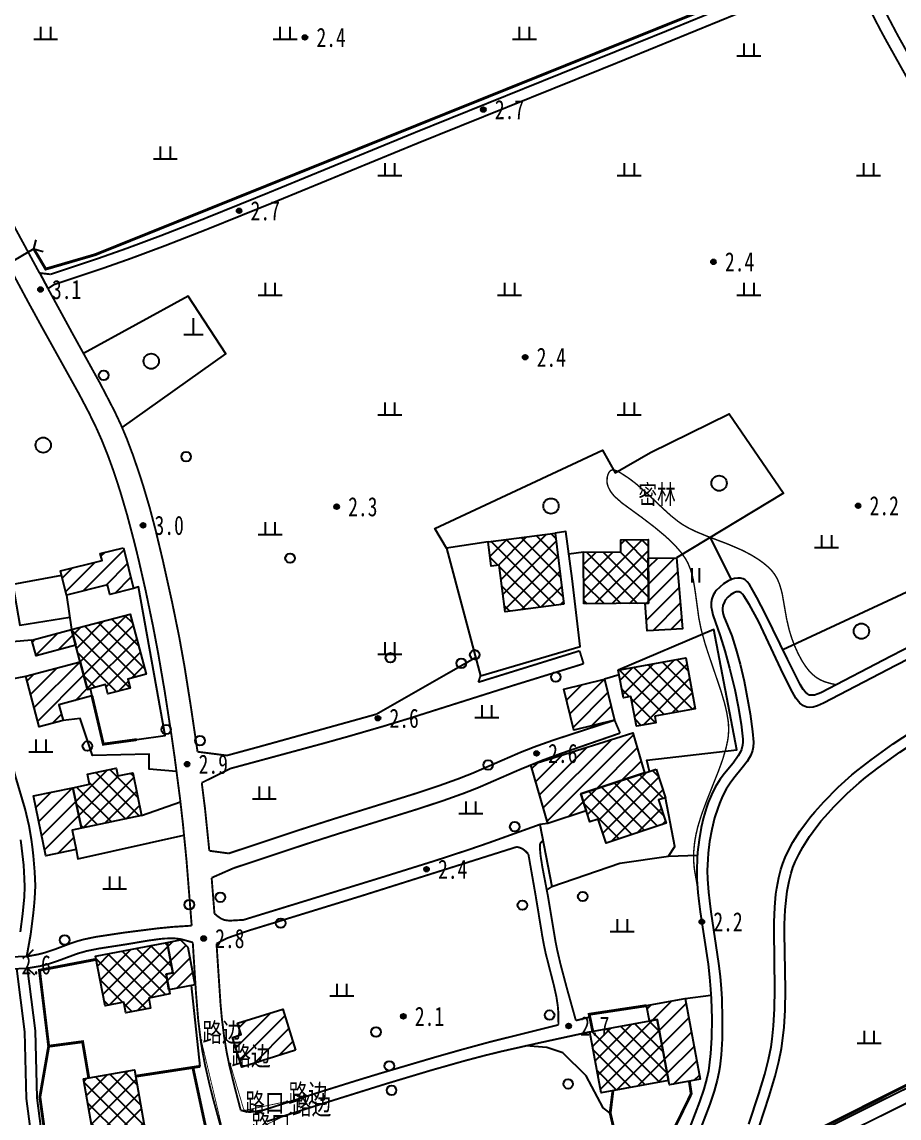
# Model space of a CAD drawing. Header units: metres. Extents: x 494039 to 619385, y 3351420 to 3402703.
# Drawn here: x 590545.1 to 590728.3, y 3392793.3 to 3393022.2 of the extents above; entities that cross this region are included whole.
import ezdxf
from ezdxf.enums import TextEntityAlignment as Align

# ---------------------------------------------------------------- set-up
doc = ezdxf.new("R2010")
doc.units = ezdxf.units.M
for name, pattern in [('2180', [0]), ('2430', [0]), ('2450', [0]), ('4410a', [0]), ('8521', [0]), ('9610', [0])]:
    doc.linetypes.add(name, pattern=pattern)
for name, color, linetype in [('210100', 130, 'Continuous'), ('220200', 130, 'Continuous'), ('220900', 130, '2180'), ('310300', 8, 'Continuous'), ('310500', 8, 'Continuous'), ('340703', 8, 'Continuous'), ('380201', 8, '2430'), ('380202', 8, '2450'), ('420500', 8, 'Continuous'), ('430300', 8, 'Continuous'), ('440100', 8, 'Continuous'), ('510301', 8, 'Continuous'), ('720100', 8, 'Continuous'), ('760201', 8, '8521'), ('810100', 8, '9610'), ('810302', 8, 'Continuous'), ('810501', 8, 'Continuous'), ('810600', 8, 'Continuous'), ('DLSS', 8, 'Continuous'), ('备注', 8, 'Continuous')]:
    doc.layers.add(name, color=color, linetype=linetype)
doc.layers.add('710101', color=8, linetype='Continuous', lineweight=0)
doc.styles.add('HZ', font='simsun.ttc', dxfattribs={"width": 0.8})
pattern_1 = [(45, (0, 0), (-1.767766953, 1.767766953), []), (135, (0, 0), (-1.767766953, -1.767766953), [])]
pattern_2 = [(45, (0, 0), (-1.767766953, 1.767766953), [])]

# ---------------------------------------------------------------- blocks, each defined once
blk = doc.blocks.new('0612-线路地形')
at = {"layer": 'DLSS', "color": 8, "linetype": 'Continuous', "const_width": 0.175, "flags": 128}
for points, elevation in [([(590582.51, 3392809.55), (590587.32, 3392789.37), (590592.06, 3392770.26), (590593.85, 3392749.78), (590597.07, 3392737.02), (590599.16, 3392716.13), (590597.84, 3392695.85)], 2.83), ([(590600.48, 3392796.75), (590591.46, 3392794.84), (590588.57, 3392804.58)], 2.65), ([(590603.83, 3392748.32), (590599.02, 3392750.87), (590596.37, 3392774.27), (590592.74, 3392790.26), (590601.24, 3392794.37)], 2.94)]:
    blk.add_lwpolyline(points, dxfattribs=dict(at, elevation=elevation))
at = {"layer": '备注', "color": 8, "linetype": 'Continuous'}
for p in [(590582.51, 3392809.55, 2.83), (590588.57, 3392804.58, 2.9), (590600.48, 3392796.75, 2.65), (590591.46, 3392794.84, 2.87), (590601.24, 3392794.37, 2.65)]:
    blk.add_point(p, dxfattribs=at)
at = {"layer": '备注', "color": 8, "linetype": 'Continuous', "style": 'HZ', "width": 0.75}
for s, p in [('路边', (590582.76, 3392809.17, 2.83)), ('路边', (590588.82, 3392804.21, 2.9)), ('路边', (590600.73, 3392796.37, 2.65)), ('路口', (590591.71, 3392794.47, 2.87)), ('路边', (590601.49, 3392793.99, 2.65)), ('路口', (590592.99, 3392789.89, 2.86))]:
    blk.add_text(s, height=4, dxfattribs=at).set_placement(p)
blk = doc.blocks.new('of')
at = {"color": 0, "linetype": 'Continuous'}
for p, q in [((0, 0), (0, 1.7)), ((-1, 0), (1, 0))]:
    blk.add_line(p, q, dxfattribs=at)
blk = doc.blocks.new('gc170')
at = {"linetype": 'Continuous'}
blk.add_circle((0, 0), 0.5, dxfattribs=at)
blk = doc.blocks.new('p_point')
for radius in [0.25, 0.2, 0.15, 0.1, 0.05]:
    blk.add_circle((0, 0), radius)
blk.add_point((0, 0))
blk = doc.blocks.new('vm')
at = {"linetype": 'Continuous'}
for p, q in [((-0.5, 0), (-0.5, 1.3)), ((0.5, 1.3), (0.5, 0)), ((1.25, 0), (-1.25, 0))]:
    blk.add_line(p, q, dxfattribs=at)
blk = doc.blocks.new('v1')
blk.add_circle((0, 0), 0.8)
blk = doc.blocks.new('ve')
at = {"color": 0, "linetype": 'Continuous'}
for p, q in [((-0.4, 1.5), (-0.4, 0)), ((0.4, 0), (0.4, 1.5))]:
    blk.add_line(p, q, dxfattribs=at)
blk = doc.blocks.new('1-3&1-4')
at = {"layer": '310300', "linetype": 'Continuous'}
h = blk.add_hatch(dxfattribs=at)
h.set_pattern_fill('ANSI31', color=8, scale=20, style=0)
h.set_pattern_definition(pattern_2)
h.paths.add_polyline_path([(590566.3045, 3392912.4016), (590568.4016, 3392903.8838), (590563.4065, 3392902.654), (590562.9231, 3392904.6176), (590554.3584, 3392902.5089), (590553.1169, 3392907.5514), (590561.7957, 3392909.6882), (590561.4235, 3392911.1999)])
h = blk.add_hatch(dxfattribs=at)
h.set_pattern_fill('ANSI31', color=8, scale=20, style=0)
h.set_pattern_definition(pattern_2)
h.paths.add_polyline_path([(590675.8648, 3392910.2059), (590681.8122, 3392910.2485), (590683.0268, 3392895.4291), (590675.6747, 3392895.0517), (590675.2253, 3392900.781), (590675.9323, 3392900.786)])
h = blk.add_hatch(dxfattribs=at)
h.set_pattern_fill('ANSI31', color=8, scale=20, style=0)
h.set_pattern_definition(pattern_2)
h.paths.add_polyline_path([(590556.2968, 3392892.006), (590548.032, 3392889.8206), (590547.1617, 3392893.1118), (590555.4265, 3392895.2972)])
h = blk.add_hatch(dxfattribs=at)
h.set_pattern_fill('ANSI31', color=8, scale=20, style=0)
h.set_pattern_definition(pattern_2)
h.paths.add_polyline_path([(590559.2916, 3392882.9569), (590559.6968, 3392881.4244), (590552.802, 3392879.6013), (590553.6737, 3392876.3046), (590548.6955, 3392874.9882), (590545.9057, 3392885.5389), (590557.216, 3392888.5296), (590558.7289, 3392882.8081)])
h = blk.add_hatch(dxfattribs=at)
h.set_pattern_fill('ANSI31', color=8, scale=20, style=0)
h.set_pattern_definition(pattern_2)
h.paths.add_polyline_path([(590666.7674, 3392884.9612), (590668.8611, 3392876.3697), (590660.3205, 3392874.2884), (590658.2268, 3392882.8798)])
h = blk.add_hatch(dxfattribs=at)
h.set_pattern_fill('ANSI31', color=8, scale=20, style=0)
h.set_pattern_definition(pattern_2)
h.paths.add_polyline_path([(590662.9555, 3392857.4143), (590654.9157, 3392854.7788), (590651.375, 3392867.0361), (590672.6477, 3392873.7376), (590675.1048, 3392865.3425), (590661.7876, 3392860.9771)])
h = blk.add_hatch(dxfattribs=at)
h.set_pattern_fill('ANSI31', color=8, scale=20, style=0)
h.set_pattern_definition(pattern_2)
h.paths.add_polyline_path([(590555.7216, 3392862.2582), (590557.4732, 3392853.8295), (590555.5609, 3392853.4321), (590556.4017, 3392849.3859), (590550.057, 3392848.0674), (590547.4646, 3392860.5423)])
h = blk.add_hatch(dxfattribs=at)
h.set_pattern_fill('ANSI31', color=8, scale=20, style=0)
h.set_pattern_definition(pattern_2)
h.paths.add_polyline_path([(590575.3756, 3392829.952), (590578.1868, 3392830.4907), (590579.6978, 3392828.9277), (590581.1966, 3392821.1061), (590575.7824, 3392820.0686), (590575.1642, 3392823.2947), (590576.5986, 3392823.5696)])
h = blk.add_hatch(dxfattribs=at)
h.set_pattern_fill('ANSI31', color=8, scale=20, style=0)
h.set_pattern_definition(pattern_2)
h.paths.add_polyline_path([(590676.1313, 3392813.5741), (590675.5435, 3392816.749), (590683.6132, 3392818.243), (590686.734, 3392801.3863), (590680.304, 3392800.1959), (590680.1306, 3392801.1329), (590677.7711, 3392813.8776)])
h = blk.add_hatch(dxfattribs=at)
h.set_pattern_fill('ANSI31', color=8, scale=20, style=0)
h.set_pattern_definition(pattern_2)
h.paths.add_polyline_path([(590602.2328, 3392807.4769), (590590.9911, 3392803.9268), (590589.0329, 3392810.1276), (590590.8319, 3392810.6958), (590590.0848, 3392813.0617), (590599.5275, 3392816.0436)])
at = {"layer": '310500', "linetype": 'Continuous'}
h = blk.add_hatch(dxfattribs=at)
h.set_pattern_fill('ANSI37', color=8, scale=20, style=0)
h.set_pattern_definition(pattern_1)
h.paths.add_polyline_path([(590658.2771, 3392900.569), (590645.9783, 3392899.0262), (590644.7548, 3392908.7794), (590643.0767, 3392908.5689), (590642.4388, 3392913.6539), (590656.4157, 3392915.4072)])
h = blk.add_hatch(dxfattribs=at)
h.set_pattern_fill('ANSI37', color=8, scale=20, style=0)
h.set_pattern_definition(pattern_1)
h.paths.add_polyline_path([(590662.4538, 3392900.6895), (590662.3767, 3392911.4579), (590670.1599, 3392911.5136), (590670.1416, 3392914.07), (590675.8369, 3392914.1108), (590675.9323, 3392900.786)])
h = blk.add_hatch(dxfattribs=at)
h.set_pattern_fill('ANSI37', color=8, scale=20, style=0)
h.set_pattern_definition(pattern_1)
h.paths.add_polyline_path([(590555.4265, 3392895.2972), (590567.6702, 3392898.5347), (590570.9954, 3392885.9596), (590567.1534, 3392884.9437), (590567.6501, 3392883.0654), (590563.0275, 3392881.8431), (590562.5081, 3392883.8074), (590558.7289, 3392882.8081)])
h = blk.add_hatch(dxfattribs=at)
h.set_pattern_fill('ANSI37', color=8, scale=20, style=0)
h.set_pattern_definition(pattern_1)
h.paths.add_polyline_path([(590677.2416, 3392877.2192), (590677.4935, 3392875.848), (590673.4018, 3392875.0962), (590672.263, 3392881.2941), (590670.7027, 3392881.0074), (590669.6391, 3392886.7961), (590683.7444, 3392889.3877), (590685.6948, 3392878.7724)])
h = blk.add_hatch(dxfattribs=at)
h.set_pattern_fill('ANSI37', color=8, scale=20, style=0)
h.set_pattern_definition(pattern_1)
h.paths.add_polyline_path([(590557.4732, 3392853.8295), (590555.7216, 3392862.2582), (590559.2046, 3392862.982), (590558.7679, 3392865.0836), (590564.7479, 3392866.3264), (590565.083, 3392864.7137), (590568.2206, 3392865.3657), (590570.0738, 3392856.448)])
h = blk.add_hatch(dxfattribs=at)
h.set_pattern_fill('ANSI37', color=8, scale=20, style=0)
h.set_pattern_definition(pattern_1)
h.paths.add_polyline_path([(590677.5488, 3392866.1436), (590679.5019, 3392860.1855), (590678.058, 3392859.7122), (590679.6584, 3392854.8298), (590667.07, 3392850.7033), (590665.4345, 3392855.6928), (590663.7056, 3392855.1261), (590661.7876, 3392860.9771)])
h = blk.add_hatch(dxfattribs=at)
h.set_pattern_fill('ANSI37', color=8, scale=20, style=0)
h.set_pattern_definition(pattern_1)
h.paths.add_polyline_path([(590575.3756, 3392829.952), (590576.5986, 3392823.5696), (590575.1642, 3392823.2947), (590575.951, 3392819.1884), (590571.5393, 3392818.343), (590571.9419, 3392816.2415), (590566.7711, 3392815.2507), (590566.3495, 3392817.4507), (590562.4416, 3392816.7019), (590560.4507, 3392827.0921)])
h = blk.add_hatch(dxfattribs=at)
h.set_pattern_fill('ANSI37', color=8, scale=20, style=0)
h.set_pattern_definition(pattern_1)
h.paths.add_polyline_path([(590677.7711, 3392813.8776), (590680.1306, 3392801.1329), (590666.0527, 3392798.5266), (590663.6932, 3392811.2713)])
h = blk.add_hatch(dxfattribs=at)
h.set_pattern_fill('ANSI37', color=8, scale=20, style=0)
h.set_pattern_definition(pattern_1)
h.paths.add_polyline_path([(590557.9493, 3392801.4918), (590568.5994, 3392803.3589), (590570.8331, 3392790.6178), (590560.183, 3392788.7507)])
at = {"layer": '210100', "color": 141, "linetype": 'Continuous', "flags": 128}
for points in [[(590696.9041, 3392791.9632), (590698.9779, 3392798.3327), (590700.2223, 3392802.4656), (590700.9957, 3392805.4902), (590701.5327, 3392808.1572), (590701.7702, 3392809.7202), (590702.0719, 3392812.5536), (590702.2686, 3392816.0478), (590702.3307, 3392820.2171), (590702.1619, 3392832.3414), (590702.1826, 3392834.1643), (590702.3125, 3392837.3278), (590702.5545, 3392839.9993), (590702.7337, 3392841.3165), (590703.1383, 3392843.4773), (590703.5742, 3392845.1689), (590703.9779, 3392846.412), (590704.4663, 3392847.6607), (590705.2257, 3392849.2879), (590706.0937, 3392850.8756), (590707.5683, 3392853.1889), (590708.9294, 3392855.0583), (590709.7949, 3392856.1554), (590710.6924, 3392857.2344), (590712.5713, 3392859.3373), (590715.5598, 3392862.3463), (590718.4291, 3392864.9241), (590719.7478, 3392866.0195), (590722.4344, 3392868.1168), (590727.0233, 3392871.4023), (590733.1263, 3392875.4205)], [(590544.7627, 3392832.1962), (590545.2482, 3392835.9306), (590545.5668, 3392839.4422), (590545.6522, 3392841.5519), (590545.629, 3392843.3079), (590545.4527, 3392846.0972), (590545.0701, 3392849.6405), (590544.8225, 3392851.4053)], [(590742.1572, 3392895.2611), (590727.6049, 3392887.7826), (590712.5118, 3392879.9266), (590711.2245, 3392879.3632), (590710.357, 3392879.102), (590709.6203, 3392879.0051), (590709.0136, 3392879.0552), (590708.2904, 3392879.3456), (590707.5683, 3392879.9355), (590706.7364, 3392880.9995), (590705.9949, 3392882.254), (590704.5553, 3392885.0628), (590703.576, 3392887.0907), (590700.5307, 3392893.6605), (590698.8866, 3392897.0517), (590697.0424, 3392900.4433), (590695.857, 3392902.3433), (590695.6095, 3392902.6959), (590695.3204, 3392902.995), (590694.9132, 3392903.183), (590694.6941, 3392903.2097), (590694.226, 3392903.1531), (590693.7359, 3392902.9695), (590693.4074, 3392902.7878), (590693.0849, 3392902.5665), (590692.4833, 3392902.0309), (590691.982, 3392901.4139), (590691.7853, 3392901.0907), (590691.497, 3392900.3376), (590691.416, 3392899.6664), (590691.4313, 3392899.2832), (590691.5688, 3392898.518), (590691.7113, 3392898.0406), (590693.3286, 3392893.9567), (590694.2076, 3392891.2461), (590695.0639, 3392888.0996), (590695.8966, 3392884.5074), (590696.7851, 3392879.9923), (590697.1723, 3392877.7098), (590697.6971, 3392873.9927), (590697.8853, 3392871.8044), (590697.8247, 3392870.7528), (590697.6686, 3392870.0344), (590697.3052, 3392869.0809), (590696.5173, 3392867.7231), (590695.5398, 3392866.4187), (590693.7715, 3392864.268), (590692.9955, 3392863.2368), (590692.1971, 3392861.9833), (590691.4181, 3392860.4964), (590690.7551, 3392858.9638), (590690.3906, 3392857.9874), (590689.7602, 3392856.0007), (590689.1578, 3392853.5712), (590688.6942, 3392851.0026), (590688.4005, 3392848.5858), (590688.3042, 3392847.3742), (590688.2238, 3392844.9513), (590688.2707, 3392843.1378), (590688.4759, 3392840.4244), (590688.6757, 3392838.6185), (590688.9724, 3392836.3631), (590690.5842, 3392825.5262), (590690.9054, 3392822.8002), (590691.1187, 3392820.2592), (590691.2361, 3392818.1676), (590691.3463, 3392813.9771), (590691.2953, 3392809.7944), (590691.1052, 3392806.47), (590690.8355, 3392804.0009), (590690.6446, 3392802.7778), (590690.3183, 3392801.1758), (590689.6851, 3392798.8654), (590688.7843, 3392796.2041), (590686.0068, 3392789.0465)], [(590611.5164, 3392571.3731), (590593.4762, 3392567.5721), (590584.9824, 3392566.0575), (590580.6151, 3392566.4554), (590577.4956, 3392567.618), (590575.3378, 3392570.2442), (590570.441, 3392579.8932), (590563.5308, 3392598.9825), (590559.059, 3392619.4141), (590558.1354, 3392633.6815), (590554.7846, 3392662.2544), (590555.0425, 3392696.1428), (590553.9918, 3392708.1344), (590551.2779, 3392733.3212), (590549.7748, 3392768.6736), (590546.0305, 3392797.3435), (590545.6998, 3392811.2958), (590543.9897, 3392824.4726)]]:
    blk.add_lwpolyline(points, dxfattribs=at)
at = {"layer": '220200', "color": 141, "linetype": 'Continuous', "const_width": 0.6, "flags": 128}
for points in [[(590547.56, 3392974.7869), (590550.0299, 3392970.5884), (590560.3755, 3392973.5989), (590722.1116, 3393038.6496)], [(590903.4654, 3392886.8967), (590816.9743, 3392843.3936), (590751.7405, 3392811.1393), (590702.8762, 3392786.5988), (590701.7737, 3392784.8785), (590699.2169, 3392773.7117), (590696.9532, 3392757.9326), (590694.3396, 3392743.2619), (590694.2947, 3392730.1705), (590692.4752, 3392712.2012), (590695.6631, 3392682.4516), (590699.0636, 3392663.5996), (590702.1283, 3392650.6841), (590703.5618, 3392650.0234), (590716.6683, 3392654.3424), (590727.5575, 3392656.5945)]]:
    blk.add_lwpolyline(points, dxfattribs=at)
at = {"layer": '220900', "color": 141, "linetype": 'Continuous'}
for q in [(590548.0608, 3392976.7232), (590549.4963, 3392974.2861)]:
    blk.add_line((590547.56, 3392974.7869), q, dxfattribs=at)
at = {"layer": '220900', "color": 141, "linetype": '2180', "elevation": 2.9197, "flags": 128}
blk.add_lwpolyline([(590547.56, 3392974.7869), (590540.6158, 3392970.6965)], dxfattribs=at)
at = {"layer": '310300', "color": 8, "linetype": 'Continuous', "flags": 128}
for points in [[(590566.3045, 3392912.4016), (590568.4016, 3392903.8838), (590563.4065, 3392902.654), (590562.9231, 3392904.6176), (590554.3584, 3392902.5089), (590553.1169, 3392907.5514), (590561.7957, 3392909.6882), (590561.4235, 3392911.1999)], [(590675.8648, 3392910.2059), (590681.8122, 3392910.2485), (590683.0268, 3392895.4291), (590675.6747, 3392895.0517), (590675.2253, 3392900.781), (590675.9323, 3392900.786)], [(590556.2968, 3392892.006), (590548.032, 3392889.8206), (590547.1617, 3392893.1118), (590555.4265, 3392895.2972)], [(590559.2916, 3392882.9569), (590559.6968, 3392881.4244), (590552.802, 3392879.6013), (590553.6737, 3392876.3046), (590548.6955, 3392874.9882), (590545.9057, 3392885.5389), (590557.216, 3392888.5296), (590558.7289, 3392882.8081)], [(590666.7674, 3392884.9612), (590668.8611, 3392876.3697), (590660.3205, 3392874.2884), (590658.2268, 3392882.8798)], [(590662.9555, 3392857.4143), (590654.9157, 3392854.7788), (590651.375, 3392867.0361), (590672.6477, 3392873.7376), (590675.1048, 3392865.3425), (590661.7876, 3392860.9771)], [(590555.7216, 3392862.2582), (590557.4732, 3392853.8295), (590555.5609, 3392853.4321), (590556.4017, 3392849.3859), (590550.057, 3392848.0674), (590547.4646, 3392860.5423)], [(590575.3756, 3392829.952), (590578.1868, 3392830.4907), (590579.6978, 3392828.9277), (590581.1966, 3392821.1061), (590575.7824, 3392820.0686), (590575.1642, 3392823.2947), (590576.5986, 3392823.5696)], [(590676.1313, 3392813.5741), (590675.5435, 3392816.749), (590683.6132, 3392818.243), (590686.734, 3392801.3863), (590680.304, 3392800.1959), (590680.1306, 3392801.1329), (590677.7711, 3392813.8776)], [(590602.2328, 3392807.4769), (590590.9911, 3392803.9268), (590589.0329, 3392810.1276), (590590.8319, 3392810.6958), (590590.0848, 3392813.0617), (590599.5275, 3392816.0436)]]:
    blk.add_lwpolyline(points, close=True, dxfattribs=at)
at = {"layer": '310500', "color": 8, "linetype": 'Continuous', "flags": 128}
for points in [[(590658.2771, 3392900.569), (590645.9783, 3392899.0262), (590644.7548, 3392908.7794), (590643.0767, 3392908.5689), (590642.4388, 3392913.6539), (590656.4157, 3392915.4072)], [(590662.4538, 3392900.6895), (590662.3767, 3392911.4579), (590670.1599, 3392911.5136), (590670.1416, 3392914.07), (590675.8369, 3392914.1108), (590675.9323, 3392900.786)], [(590555.4265, 3392895.2972), (590567.6702, 3392898.5347), (590570.9954, 3392885.9596), (590567.1534, 3392884.9437), (590567.6501, 3392883.0654), (590563.0275, 3392881.8431), (590562.5081, 3392883.8074), (590558.7289, 3392882.8081)], [(590677.5488, 3392866.1436), (590679.5019, 3392860.1855), (590678.058, 3392859.7122), (590679.6584, 3392854.8298), (590667.07, 3392850.7033), (590665.4345, 3392855.6928), (590663.7056, 3392855.1261), (590661.7876, 3392860.9771)], [(590575.3756, 3392829.952), (590576.5986, 3392823.5696), (590575.1642, 3392823.2947), (590575.951, 3392819.1884), (590571.5393, 3392818.343), (590571.9419, 3392816.2415), (590566.7711, 3392815.2507), (590566.3495, 3392817.4507), (590562.4416, 3392816.7019), (590560.4507, 3392827.0921)]]:
    blk.add_lwpolyline(points, close=True, dxfattribs=at)
for points, elevation in [([(590677.2416, 3392877.2192), (590677.4935, 3392875.848), (590673.4018, 3392875.0962), (590672.263, 3392881.2941), (590670.7027, 3392881.0074), (590669.6391, 3392886.7961), (590683.7444, 3392889.3877), (590685.6948, 3392878.7724)], 14.0539), ([(590557.4732, 3392853.8295), (590555.7216, 3392862.2582), (590559.2046, 3392862.982), (590558.7679, 3392865.0836), (590564.7479, 3392866.3264), (590565.083, 3392864.7137), (590568.2206, 3392865.3657), (590570.0738, 3392856.448)], 11.6871), ([(590677.7711, 3392813.8776), (590680.1306, 3392801.1329), (590666.0527, 3392798.5266), (590663.6932, 3392811.2713)], 14.1949), ([(590557.9493, 3392801.4918), (590568.5994, 3392803.3589), (590570.8331, 3392790.6178), (590560.183, 3392788.7507)], 14.3144)]:
    blk.add_lwpolyline(points, close=True, dxfattribs=dict(at, elevation=elevation))
at = {"layer": '380201', "color": 8, "linetype": '2430', "const_width": 0.6, "flags": 128}
for points in [[(590559.6968, 3392881.4244), (590562.0664, 3392871.357), (590569.0435, 3392872.3116)], [(590675.5435, 3392816.749), (590663.5584, 3392814.9432), (590664.2955, 3392811.3828)], [(590550.6536, 3392808.2683), (590548.8127, 3392797.6615), (590552.6436, 3392769.551)], [(590583.7186, 3392790.05), (590580.7679, 3392803.8384)], [(590680.3532, 3392789.103), (590684.8666, 3392798.3381), (590684.4749, 3392800.968)]]:
    blk.add_lwpolyline(points, dxfattribs=at)
for points, elevation in [([(590560.5807, 3392826.4134), (590548.7245, 3392824.1415), (590550.6536, 3392808.2683), (590557.7407, 3392809.2103), (590559.0156, 3392801.6787)], 5.6612), ([(590568.8361, 3392802.009), (590582.275, 3392804.0695)], 5.6612), ([(590668.5092, 3392798.9814), (590667.9344, 3392794.3198), (590669.2433, 3392788.7316)], 6.1153)]:
    blk.add_lwpolyline(points, dxfattribs=dict(at, elevation=elevation))
at = {"layer": '380202', "color": 8, "linetype": '2450', "flags": 128}
for points, elevation in [([(590642.4388, 3392913.6539), (590633.7648, 3392912.2684), (590640.8358, 3392885.6298), (590661.6634, 3392891.7379), (590660.0122, 3392905.9306), (590658.6493, 3392915.7732), (590656.4157, 3392915.4072)], 4.7306), ([(590554.3584, 3392902.5089), (590555.4265, 3392895.2972)], 5.6538), ([(590669.8128, 3392885.8507), (590666.7674, 3392884.9612)], 5.534), ([(590680.0987, 3392847.9795), (590681.4464, 3392849.9762), (590679.5019, 3392860.1855)], 3.949), ([(590582.275, 3392804.0695), (590580.455, 3392820.964)], 5.6612)]:
    blk.add_lwpolyline(points, dxfattribs=dict(at, elevation=elevation))
for points in [[(590553.3592, 3392906.5674), (590543.1776, 3392904.6778), (590544.5923, 3392896.2224), (590555.0437, 3392897.8816)], [(590569.0435, 3392872.3116), (590574.9921, 3392873.142), (590569.413, 3392904.2007), (590568.4016, 3392903.8838)], [(590676.1184, 3392865.6747), (590675.5698, 3392868.0514), (590694.404, 3392870.1689), (590689.6191, 3392895.2929), (590669.6391, 3392886.7961)], [(590547.1617, 3392893.1118), (590542.9983, 3392892.7542), (590541.9269, 3392884.8104), (590545.9057, 3392885.5389)], [(590654.9157, 3392854.7788), (590653.2402, 3392854.5896), (590655.7452, 3392841.6291), (590669.9806, 3392846.4813), (590680.0987, 3392847.9795)]]:
    blk.add_lwpolyline(points, dxfattribs=at)
at = {"layer": '420500', "color": 8, "linetype": 'Continuous', "const_width": 0.4, "flags": 128}
for points in [[(590725.0334, 3393025.0502), (590727.9577, 3393019.4888), (590736.8454, 3393003.5871), (590748.5617, 3392982.0375), (590755.9392, 3392968.9196), (590758.4398, 3392964.3732), (590759.0808, 3392963.1557), (590759.818, 3392961.5992), (590760.2454, 3392960.5026), (590760.5528, 3392959.4398), (590760.634, 3392958.9976), (590760.684, 3392958.1565), (590760.5596, 3392957.2743), (590760.3102, 3392956.5105), (590760.0636, 3392955.9879), (590759.7932, 3392955.5326), (590759.2392, 3392954.7975), (590758.5067, 3392954.0335), (590758.0087, 3392953.5871), (590754.3154, 3392950.7241), (590750.3965, 3392947.3723)], [(590548.7297, 3392969.7729), (590542.5881, 3392981.0926), (590527.778, 3393008.7512), (590502.963, 3393054.2393)], [(590580.5242, 3392833.4521), (590579.434, 3392847.1613), (590578.6782, 3392854.8419), (590578.0939, 3392859.9563), (590576.9738, 3392868.5438), (590576.3135, 3392873.1604), (590574.8868, 3392882.3776), (590573.5365, 3392890.2559), (590572.4458, 3392896.0159), (590570.8711, 3392903.5825), (590569.3979, 3392910.0426), (590568.6121, 3392913.2621), (590567.0636, 3392919.1409), (590565.5979, 3392924.1342), (590564.3094, 3392928.091), (590563.0164, 3392931.6746), (590561.7262, 3392934.8837), (590560.6255, 3392937.3554), (590559.0389, 3392940.6174), (590556.9757, 3392944.5483), (590549.1828, 3392958.5602), (590546.3406, 3392963.7567), (590523.436, 3393006.3947), (590498.6267, 3393051.8743)], [(590722.5879, 3393024.0101), (590724.2817, 3393020.7228), (590725.538, 3393018.4047), (590734.5355, 3393002.3291), (590746.5064, 3392980.3196), (590755.1303, 3392964.958), (590756.7005, 3392962.0189), (590757.4193, 3392960.4726), (590757.7148, 3392959.709), (590757.9511, 3392958.8744), (590757.9845, 3392958.2728), (590757.9313, 3392957.9549), (590757.7399, 3392957.4143), (590757.5255, 3392956.9995), (590756.8346, 3392956.0746), (590755.7051, 3392955.0414), (590752.6819, 3392952.7972), (590748.8135, 3392949.478)], [(590581.7459, 3392869.7733), (590580.358, 3392879.148), (590579.0564, 3392887.3847), (590577.9267, 3392893.6907), (590576.4679, 3392900.8361), (590574.5266, 3392909.6006), (590572.9624, 3392916.1493), (590571.7253, 3392920.8382), (590570.3952, 3392925.3206), (590569.6284, 3392927.7193), (590568.2307, 3392931.8012), (590566.9651, 3392935.1617), (590565.8364, 3392937.8569), (590564.4411, 3392940.8359), (590561.4072, 3392946.6846), (590555.7308, 3392956.9314), (590550.5082, 3392966.5116)], [(590639.8214, 3392889.4516), (590619.1021, 3392877.6189)], [(590640.3934, 3392884.2944), (590661.5453, 3392890.8549)], [(590662.3806, 3392888.1616), (590661.5453, 3392890.8549)], [(590588.6404, 3392866.2776), (590608.0199, 3392871.5189), (590613.3529, 3392873.0084), (590620.6637, 3392875.1312), (590625.8485, 3392876.7105), (590647.5736, 3392883.588), (590662.3806, 3392888.1616)], [(590587.8865, 3392868.9947), (590594.6709, 3392870.8367), (590619.1021, 3392877.6189)], [(590588.2665, 3392848.5449), (590604.0132, 3392853.7691), (590610.1634, 3392855.7351), (590626.8699, 3392860.9212), (590632.2024, 3392862.6866), (590636.3108, 3392864.1625), (590639.2128, 3392865.302), (590649.0821, 3392869.5976), (590652.0246, 3392870.7627), (590656.1089, 3392872.2148), (590668.8611, 3392876.3697)], [(590668.8611, 3392876.3697), (590670.0133, 3392873.6696)], [(590589.2775, 3392845.4693), (590605.0251, 3392850.6922), (590611.1776, 3392852.6608), (590627.9597, 3392857.8801), (590633.3175, 3392859.6534), (590637.4464, 3392861.1327), (590640.3639, 3392862.2725), (590648.944, 3392866.009), (590653.5814, 3392867.9096), (590657.6653, 3392869.4111), (590670.0133, 3392873.6696)], [(590581.7459, 3392869.7733), (590587.8865, 3392868.9947)], [(590588.6404, 3392866.2776), (590582.626, 3392863.297)], [(590584.2059, 3392849.0933), (590583.299, 3392857.9534), (590582.626, 3392863.297)], [(590653.2402, 3392854.5896), (590642.4437, 3392850.7117), (590638.5432, 3392849.3712), (590631.3844, 3392847.0211), (590619.8746, 3392843.4269), (590591.3603, 3392834.6606)], [(590660.772, 3392813.6436), (590658.8871, 3392820.3966), (590657.5593, 3392825.4057), (590656.8682, 3392828.3767), (590656.4908, 3392830.2687), (590654.904, 3392839.7797), (590653.7646, 3392845.7336), (590653.3951, 3392848.0857), (590653.2489, 3392849.7331), (590653.2697, 3392850.4033), (590653.401, 3392850.7386), (590653.8909, 3392851.223)], [(590584.2059, 3392849.0933), (590588.2665, 3392848.5449)], [(590648.4021, 3392849.9003), (590615.8027, 3392839.609), (590592.0811, 3392832.3159)], [(590648.4021, 3392849.9003), (590648.9449, 3392849.789), (590649.5318, 3392849.5568), (590650.098, 3392849.1572), (590650.8438, 3392848.4233)], [(590657.1449, 3392812.7404), (590657.0812, 3392815.6467), (590656.9913, 3392816.6912), (590656.7177, 3392818.5301), (590656.1645, 3392821.0351), (590654.4782, 3392827.6144), (590654.0871, 3392829.4733), (590653.7365, 3392831.3836), (590652.3931, 3392839.5969), (590650.8438, 3392848.4233)], [(590585.2804, 3392835.9713), (590585.9177, 3392835.4388), (590586.5773, 3392834.9775), (590587.083, 3392834.7375), (590587.5116, 3392834.6047), (590588.2495, 3392834.5148), (590588.7598, 3392834.5133), (590591.3603, 3392834.6606)], [(590546.1013, 3392827.0164), (590548.5781, 3392827.4809), (590550.0058, 3392827.8576), (590552.0576, 3392828.5552), (590555.1872, 3392829.7283), (590556.7679, 3392830.2545), (590558.053, 3392830.601), (590560.5272, 3392831.1143), (590566.5059, 3392832.0152), (590573.5166, 3392832.8974), (590576.6071, 3392833.1984), (590580.5242, 3392833.4521)], [(590585.7095, 3392829.6806), (590586.7339, 3392830.2584), (590588.0632, 3392830.8926), (590592.0811, 3392832.3159)], [(590546.197, 3392824.5586), (590548.8465, 3392824.9955), (590550.6333, 3392825.4447), (590552.5288, 3392826.0851), (590556.7592, 3392827.647), (590558.6426, 3392828.1754), (590561.0372, 3392828.6548), (590566.84, 3392829.553), (590571.4677, 3392830.3384), (590574.0089, 3392830.6849), (590574.929, 3392830.7657), (590576.5304, 3392830.8095), (590577.2119, 3392830.7759), (590578.3386, 3392830.6226), (590580.7493, 3392829.9475)], [(590588.2772, 3392785.2257), (590584.9715, 3392797.3888), (590584.306, 3392800.0267), (590583.3507, 3392804.1893), (590582.7597, 3392807.2374), (590582.4157, 3392809.3982), (590581.8742, 3392813.869), (590581.4174, 3392819.4157), (590580.7493, 3392829.9475)], [(590590.7647, 3392794.8958), (590589.51, 3392799.6869), (590588.3973, 3392804.2552), (590587.8428, 3392806.9502), (590587.295, 3392810.3017), (590586.8119, 3392814.2071), (590586.547, 3392817.1033), (590585.7095, 3392829.6806)], [(590595.4525, 3392794.913), (590606.8643, 3392798.5628), (590615.03, 3392801.1191), (590619.9289, 3392802.6087), (590631.3889, 3392805.9885), (590636.3126, 3392807.3937), (590642.5325, 3392809.0909), (590657.1449, 3392812.7404)], [(590596.1994, 3392792.5585), (590608.737, 3392796.554), (590621.1685, 3392800.4347), (590630.4098, 3392803.2077), (590637.506, 3392805.2183), (590641.8938, 3392806.374), (590645.4055, 3392807.2312), (590653.0531, 3392808.9528), (590663.6932, 3392811.2713)], [(590590.7647, 3392794.8958), (590591.9214, 3392794.5923), (590592.6945, 3392794.5327), (590593.7185, 3392794.6349), (590595.4525, 3392794.913)]]:
    blk.add_lwpolyline(points, dxfattribs=at)
for points, elevation in [([(590640.3934, 3392884.2944), (590640.8358, 3392885.6298)], 3.7539), ([(590584.6899, 3392843.4489), (590589.2775, 3392845.4693)], 3.2538), ([(590585.2804, 3392835.9713), (590584.6899, 3392843.4489)], 3.2316), ([(590660.772, 3392813.6436), (590663.6785, 3392814.3631)], 3.2078)]:
    blk.add_lwpolyline(points, dxfattribs=dict(at, elevation=elevation))
at = {"layer": '430300', "color": 8, "linetype": 'Continuous'}
for p, q in [((590546.1013, 3392827.0164), (590547.4594, 3392828.4846)), ((590546.197, 3392824.5586), (590547.6652, 3392823.2005))]:
    blk.add_line(p, q, dxfattribs=at)
at = {"layer": '430300', "color": 8, "linetype": 'Continuous', "flags": 128}
for points in [[(590546.1013, 3392827.0164), (590538.7834, 3392826.7313)], [(590538.8791, 3392824.2735), (590546.197, 3392824.5586)]]:
    blk.add_lwpolyline(points, dxfattribs=at)
at = {"layer": '440100', "color": 8, "linetype": '4410a', "const_width": 0.4, "flags": 128}
for points in [[(590551.0295, 3392969.4967), (590560.8833, 3392972.7751), (590567.0249, 3392974.9392), (590574.296, 3392977.6513), (590582.8417, 3392980.9874), (590595.9301, 3392986.2735), (590627.2502, 3392999.1433), (590679.1092, 3393020.073), (590723.0045, 3393038.0245)], [(590703.8228, 3392786.5293), (590902.9391, 3392885.7526)]]:
    blk.add_lwpolyline(points, dxfattribs=at)
at = {"layer": '440100', "color": 8, "linetype": 'Continuous', "const_width": 0.4, "flags": 128}
for points in [[(590551.7524, 3392967.3409), (590561.6471, 3392970.6328), (590567.8061, 3392972.8035), (590575.0926, 3392975.522), (590583.6565, 3392978.8653), (590596.7732, 3392984.1618), (590628.1071, 3392997.0373), (590668.6356, 3393013.3635), (590720.7379, 3393034.6429)], [(590550.5082, 3392966.5116), (590551.7524, 3392967.3409)], [(590705.0627, 3392784.0413), (590904.1789, 3392883.2645)]]:
    blk.add_lwpolyline(points, dxfattribs=at)
at = {"layer": '440100', "color": 8, "linetype": '4410a', "const_width": 0.4, "elevation": 3.3636, "flags": 128}
blk.add_lwpolyline([(590548.7297, 3392969.7729), (590551.0295, 3392969.4967)], dxfattribs=at)
at = {"layer": '710101', "color": 8, "linetype": 'Continuous', "const_width": 0.3, "elevation": 2.0497, "flags": 128}
blk.add_lwpolyline([(590715.1451, 3392883.7732), (590713.9827, 3392884.03), (590712.7434, 3392884.3932), (590711.8151, 3392884.798), (590710.9346, 3392885.3326), (590710.1403, 3392885.9926), (590709.4188, 3392886.7551), (590708.7596, 3392887.6013), (590708.0108, 3392888.753), (590707.208, 3392890.2408), (590706.4989, 3392891.8121), (590705.8802, 3392893.4404), (590705.3563, 3392895.1037), (590704.7822, 3392897.5621), (590703.9043, 3392902.5803), (590703.7136, 3392903.409), (590703.2964, 3392904.804), (590702.8194, 3392905.9277), (590702.3241, 3392906.7746), (590701.6787, 3392907.6031), (590700.9285, 3392908.3695), (590699.9482, 3392909.1968), (590698.7222, 3392910.0662), (590697.2473, 3392910.9588), (590695.5342, 3392911.8508), (590692.5979, 3392913.1214), (590688.0372, 3392914.8523), (590685.9582, 3392915.7078), (590684.4151, 3392916.4466), (590683.1021, 3392917.2044), (590682.0693, 3392917.9195), (590680.6041, 3392919.0976), (590678.964, 3392920.5822), (590675.9, 3392923.5038), (590673.2912, 3392925.7884), (590671.8093, 3392926.9141), (590669.9014, 3392928.1516), (590669.2072, 3392928.4863), (590668.9013, 3392928.5845), (590668.4292, 3392928.6344), (590668.0985, 3392928.5453), (590667.8756, 3392928.379), (590667.6436, 3392928.0608), (590667.4237, 3392927.5302), (590667.3184, 3392927.0909), (590667.27, 3392926.1536), (590667.3157, 3392925.8), (590667.5038, 3392925.1249), (590667.9921, 3392924.1815), (590668.5512, 3392923.4479), (590668.9398, 3392923.0267), (590670.4408, 3392921.7025), (590674.6335, 3392918.646), (590677.2554, 3392916.637), (590679.2126, 3392915.0095), (590680.1387, 3392914.1784), (590681.4472, 3392912.8964), (590682.6336, 3392911.5534), (590683.6556, 3392910.1215), (590684.2164, 3392909.0992), (590684.7496, 3392907.758), (590685.1469, 3392906.3378), (590685.3566, 3392905.3579), (590685.7239, 3392903.0866), (590686.4618, 3392897.6417), (590686.964, 3392895.2077), (590687.7332, 3392892.4425), (590688.3139, 3392890.6203), (590691.0614, 3392882.5247), (590691.8486, 3392879.8463), (590692.2717, 3392878.0645), (590692.5696, 3392876.286), (590692.6557, 3392875.3982), (590692.6831, 3392874.0684), (590692.5847, 3392872.8565), (590692.4614, 3392872.0496), (590692.1062, 3392870.4375), (590691.5108, 3392868.4244), (590691.0968, 3392867.2168), (590690.4998, 3392865.6062), (590688.0914, 3392859.5431), (590687.0351, 3392856.6838), (590686.2662, 3392854.2014), (590685.8896, 3392852.6279), (590685.697, 3392851.6103), (590685.5437, 3392850.5887), (590685.3804, 3392848.8332), (590685.3633, 3392847.0794), (590685.4928, 3392845.5537), (590685.6306, 3392844.6136), (590686.2231, 3392841.2776)], dxfattribs=at)
at = {"layer": '760201', "color": 8, "linetype": '8521', "flags": 128}
for points in [[(590726.2875, 3392646.227), (590725.0778, 3392649.2587), (590723.4819, 3392649.7653), (590700.0282, 3392642.3341), (590696.5116, 3392643.1683), (590688.747, 3392688.9048), (590686.3735, 3392715.3527), (590687.9624, 3392724.2455), (590688.445, 3392730.5183), (590689.8285, 3392751.7058), (590693.6578, 3392771.6011), (590695.097, 3392777.4496), (590695.9747, 3392780.8841), (590697.3824, 3392786.0192), (590699.033, 3392791.407), (590701.1301, 3392797.8529), (590702.3898, 3392802.0351), (590703.1735, 3392805.0956), (590703.718, 3392807.7942), (590703.9594, 3392809.3793), (590704.266, 3392812.2529), (590704.4661, 3392815.7967), (590704.529, 3392820.0256), (590704.3559, 3392831.9545), (590704.3751, 3392833.7214), (590704.5006, 3392836.7874), (590704.736, 3392839.3761), (590704.9106, 3392840.6522), (590705.3046, 3392842.7456), (590705.7291, 3392844.3843), (590706.1219, 3392845.5885), (590706.5898, 3392846.7819), (590707.3161, 3392848.3375), (590708.1456, 3392849.8555), (590709.5543, 3392852.0674), (590710.3222, 3392853.1457), (590711.9647, 3392855.2493), (590712.8324, 3392856.275), (590714.6454, 3392858.2733), (590717.5226, 3392861.1305), (590719.9513, 3392863.2993), (590721.2507, 3392864.3801), (590723.898, 3392866.4485), (590728.4202, 3392869.6873), (590734.4352, 3392873.646), (590742.4328, 3392878.6027), (590759.6303, 3392888.9616), (590769.2436, 3392894.8608), (590781.7405, 3392902.8769), (590803.4722, 3392917.113), (590807.359, 3392919.6459)], [(590546.1013, 3392827.0164), (590546.9172, 3392831.7004), (590547.4247, 3392835.535), (590547.625, 3392837.4576), (590547.7617, 3392839.1417), (590547.8669, 3392841.7906), (590547.7766, 3392844.6685), (590547.483, 3392848.0673), (590547.2667, 3392849.8932), (590547.0501, 3392851.454), (590546.5589, 3392854.2972), (590545.7086, 3392857.8224), (590543.7302, 3392864.686), (590542.8658, 3392867.9823), (590542.4844, 3392869.7975), (590542.2697, 3392871.1298), (590541.9429, 3392874.0417), (590541.6918, 3392877.8759), (590541.6002, 3392880.8131), (590541.5961, 3392883.0379), (590541.634, 3392884.8813), (590541.8083, 3392888.2578), (590542.4573, 3392894.3901), (590542.658, 3392897.0212), (590542.6622, 3392899.0678), (590542.6005, 3392899.9709), (590542.3747, 3392901.7736), (590542.1758, 3392902.8959), (590541.6601, 3392905.1224), (590541.1297, 3392906.8756), (590540.8179, 3392907.7381), (590540.2775, 3392909.0074), (590539.538, 3392910.3821), (590538.9359, 3392911.248), (590538.3819, 3392911.8665), (590537.6949, 3392912.4265), (590536.8904, 3392912.846), (590536.1507, 3392913.0795), (590535.688, 3392913.1691), (590534.7395, 3392913.2352), (590533.8233, 3392913.1522), (590533.409, 3392913.0628), (590532.7408, 3392912.8263), (590532.2497, 3392912.5406), (590532.0032, 3392912.3358), (590531.8012, 3392912.1176), (590531.4682, 3392911.6139), (590531.1792, 3392910.9406), (590530.9531, 3392910.0777), (590530.8239, 3392908.9798), (590530.809, 3392908.3661), (590530.8959, 3392906.7622), (590531.3155, 3392902.5567), (590531.5304, 3392898.2214), (590531.6115, 3392895.0745), (590531.6551, 3392891.9281), (590531.631, 3392886.8062), (590531.4736, 3392883.2831), (590531.2492, 3392881.1573), (590530.9507, 3392879.5355), (590530.5671, 3392878.1872), (590530.077, 3392876.9159), (590529.3608, 3392875.4329), (590528.9545, 3392874.7084), (590528.1251, 3392873.4116), (590527.6295, 3392872.7321), (590525.3212, 3392869.8516), (590524.9628, 3392869.3296), (590524.4803, 3392868.4738), (590524.2172, 3392867.8087), (590524.0581, 3392867.0866), (590524.0136, 3392866.1919), (590524.0458, 3392865.6675), (590524.2362, 3392864.4624), (590524.3962, 3392863.7828), (590525.3665, 3392860.6862), (590526.2258, 3392858.2021), (590527.2871, 3392855.3658), (590528.4961, 3392852.6567), (590529.2661, 3392851.2771), (590529.8971, 3392850.3418), (590530.3689, 3392849.741), (590531.5058, 3392848.4776), (590533.9912, 3392845.8802), (590534.8755, 3392844.7946), (590535.7416, 3392843.4387), (590536.3214, 3392842.272), (590536.6086, 3392841.5844), (590537.0343, 3392840.3553), (590537.3179, 3392839.2954), (590537.6844, 3392837.4134), (590538.003, 3392834.9619), (590538.5698, 3392828.6452), (590538.7834, 3392826.7313)], [(590741.2531, 3392897.2667), (590726.604, 3392889.7402), (590711.9095, 3392882.0939), (590711.3808, 3392881.8586), (590710.6099, 3392881.6107), (590710.3024, 3392881.5603), (590709.7783, 3392881.5727), (590709.5593, 3392881.6284), (590709.1468, 3392881.8398), (590708.7254, 3392882.2111), (590708.26, 3392882.8079), (590707.6524, 3392883.8366), (590704.9808, 3392889.0814), (590700.4075, 3392898.5024), (590698.6015, 3392901.9601), (590697.6777, 3392903.6112), (590697.0137, 3392904.6823), (590696.5262, 3392905.2841), (590696.1062, 3392905.6512), (590695.7092, 3392905.875), (590695.1905, 3392906.0219), (590694.6307, 3392906.0513), (590693.8916, 3392905.942), (590693.4361, 3392905.8073), (590692.5211, 3392905.4045), (590691.6342, 3392904.8523), (590690.8157, 3392904.1829), (590690.107, 3392903.4261), (590689.8074, 3392903.0239), (590689.4774, 3392902.4708), (590689.1757, 3392901.6968), (590689.0427, 3392900.9484), (590689.0439, 3392900.0635), (590689.206, 3392899.041), (590689.3725, 3392898.3981), (590690.9281, 3392893.9889), (590691.918, 3392890.8236), (590692.8948, 3392887.2457), (590693.9541, 3392882.7887), (590694.6841, 3392879.203), (590695.2815, 3392875.5642), (590695.6253, 3392872.3876), (590695.6342, 3392871.8123), (590695.5803, 3392871.1634), (590695.3424, 3392870.2271), (590695.1618, 3392869.7777), (590694.7006, 3392868.9085), (590693.6068, 3392867.3858), (590691.7864, 3392865.2206), (590690.8992, 3392864.0659), (590689.8466, 3392862.3629), (590689.0739, 3392860.7843), (590688.422, 3392859.1595), (590688.0658, 3392858.1256), (590687.4535, 3392856.0247), (590686.9651, 3392853.9241), (590686.5135, 3392851.3718), (590686.1995, 3392848.8016), (590686.0957, 3392847.5135), (590686.0096, 3392845.1217), (590686.0578, 3392843.1179), (590686.2644, 3392840.3944), (590686.465, 3392838.5816), (590686.7625, 3392836.3173), (590688.3792, 3392825.4361), (590688.7017, 3392822.6987), (590688.9123, 3392820.2055), (590689.029, 3392818.1639), (590689.1402, 3392814.0739), (590689.0904, 3392809.992), (590688.9021, 3392806.7481), (590688.636, 3392804.3389), (590688.4488, 3392803.1453), (590688.1287, 3392801.5753), (590687.5013, 3392799.2812), (590686.6083, 3392796.6388), (590683.8517, 3392789.5327), (590682.6164, 3392786.1459), (590681.8053, 3392783.4749), (590681.1829, 3392780.6569), (590680.7063, 3392777.6234), (590680.4161, 3392775.3335), (590676.2091, 3392739.3411), (590676.4647, 3392731.9583), (590676.3871, 3392714.1234), (590678.2521, 3392703.2741), (590678.7127, 3392693.8939), (590677.4666, 3392671.0712), (590678.004, 3392665.4451)], [(590610.8745, 3392573.5766), (590593.0509, 3392569.731), (590584.8874, 3392568.2753), (590581.1077, 3392568.6197), (590578.8192, 3392569.4726), (590577.1905, 3392571.4547), (590572.4638, 3392580.7687), (590565.6489, 3392599.5948), (590561.2436, 3392619.7221), (590560.3271, 3392633.8808), (590556.9856, 3392662.3747), (590557.2432, 3392696.2307), (590556.1815, 3392708.3483), (590553.4729, 3392733.4859), (590551.9687, 3392768.8632), (590548.2271, 3392797.5125), (590547.8965, 3392811.4639), (590546.197, 3392824.5586)]]:
    blk.add_lwpolyline(points, dxfattribs=at)
at = {"layer": '810100', "color": 8, "linetype": '9610', "flags": 128}
for points, elevation in [([(590548.7297, 3392969.7729), (590550.5082, 3392966.5116)], 3.3636), ([(590566.0019, 3392937.4806), (590587.6394, 3392952.8807), (590579.8149, 3392964.9019), (590557.9475, 3392952.9565)], 3.2777), ([(590693.2602, 3392905.7064), (590688.919, 3392914.5544)], 3.1703), ([(590738.6093, 3392895.9063), (590733.7712, 3392904.9249), (590704.0347, 3392891.0544)], 3.1703), ([(590577.3221, 3392865.6799), (590571.6494, 3392866.1371), (590571.6379, 3392869.2418), (590559.8012, 3392868.9649), (590557.2028, 3392876.751), (590553.6737, 3392876.3046)], 3.3508), ([(590556.4017, 3392849.3859), (590556.731, 3392847.3973), (590578.8968, 3392852.3313)], 3.0644), ([(590655.7452, 3392841.6291), (590654.688, 3392840.9134)], 3.0987), ([(590683.6132, 3392818.243), (590688.9453, 3392818.956)], 3.0987), ([(590667.9344, 3392794.3198), (590666.495, 3392795.433), (590662.9067, 3392802.0543), (590658.0314, 3392806.8824), (590654.7368, 3392807.9774), (590650.3046, 3392808.3192)], 3.054)]:
    blk.add_lwpolyline(points, dxfattribs=dict(at, elevation=elevation))
for points in [[(590633.7648, 3392912.2684), (590631.278, 3392916.4079), (590666.3051, 3392932.7927), (590668.9983, 3392928.0452), (590676.3365, 3392932.2999), (590692.7811, 3392940.3425), (590704.1698, 3392923.7946), (590681.8122, 3392910.2485)], [(590662.3767, 3392911.4579), (590659.308, 3392911.016)], [(590570.0738, 3392856.448), (590578.1732, 3392859.2949)], [(590680.0987, 3392847.9795), (590686.1911, 3392848.1872)]]:
    blk.add_lwpolyline(points, dxfattribs=at)
at = {"layer": '340703', "color": 8, "linetype": 'Continuous', "xscale": 2, "yscale": 2}
blk.add_blockref('of', (590580.8941, 3392956.9101, 3.2777), dxfattribs=at)
at = {"layer": '510301', "color": 8, "linetype": 'Continuous', "xscale": 2, "yscale": 2}
for p in [(590562.1515, 3392948.3968, 5.4002), (590579.3743, 3392931.4125, 2.9116), (590601.0777, 3392910.201, 2.9294), (590622.0319, 3392889.4033, 2.8581), (590636.8408, 3392888.2513, 5.8528), (590639.6518, 3392890.0296, 5.1183), (590656.5758, 3392885.4002, 8.5461), (590575.1882, 3392874.4165, 3.6416), (590558.7504, 3392870.964, 3.6416), (590582.2561, 3392872.0945, 3.512), (590642.4455, 3392867.0147, 2.8641), (590648.0043, 3392854.1277, 2.8641), (590586.4983, 3392839.382, 2.9887), (590662.2105, 3392839.5497, 2.8641), (590580.0201, 3392837.8308, 3.1668), (590649.6057, 3392837.7355, 2.8641), (590599.1156, 3392833.97, 2.9887), (590553.9878, 3392830.4475, 3.2855), (590655.28, 3392814.7802, 2.8641), (590619.0319, 3392811.2403, 2.8641), (590621.8052, 3392804.164, 2.8641), (590622.2658, 3392799.0607, 2.9086), (590659.1533, 3392800.3978, 2.7602)]:
    blk.add_blockref('gc170', p, dxfattribs=at)
at = {"layer": '720100', "color": 8, "linetype": 'Continuous', "xscale": 2, "yscale": 2, "zscale": 2}
for p in [(590604.1813, 3393018.979, 2.4087), (590641.4441, 3393003.8995, 2.6695), (590590.4195, 3392982.7688, 2.6798), (590689.5078, 3392972.1042, 2.4206), (590548.9427, 3392966.3241, 3.0751), (590650.1813, 3392952.1729, 2.4012), (590610.8074, 3392920.954, 2.3001), (590719.7213, 3392921.1616, 2.2418), (590570.3603, 3392917.0659, 3.0288), (590619.4324, 3392876.7745, 2.5502), (590652.575, 3392869.4318, 2.5981), (590579.5681, 3392867.1767, 2.8957), (590629.5802, 3392845.2395, 2.4251), (590687.0862, 3392834.2649, 2.2008), (590583.0288, 3392830.7664, 2.7583), (590624.7325, 3392814.519, 2.0995), (590659.2639, 3392812.4894, 2.673)]:
    blk.add_blockref('p_point', p, dxfattribs=at)
at = {"layer": '810302', "color": 8, "linetype": 'Continuous', "xscale": 2, "yscale": 2}
for p in [(590550.0235, 3393018.564), (590600.0235, 3393018.564), (590650.0235, 3393018.564), (590696.92, 3393015.094), (590575.0235, 3392993.564), (590621.92, 3392990.094), (590671.92, 3392990.094), (590721.92, 3392990.094), (590596.92, 3392965.094), (590646.92, 3392965.094), (590696.92, 3392965.094), (590621.92, 3392940.094), (590671.92, 3392940.094), (590596.92, 3392915.094), (590713.1314, 3392912.395), (590621.92, 3392890.094), (590642.1637, 3392876.8824, 3.233), (590549.0318, 3392869.715, 3.0644), (590595.6968, 3392859.8994, 3.233), (590638.8267, 3392856.8001, 3.233), (590564.4347, 3392841.1083, 3.0644), (590670.4623, 3392832.1846, 3.1703), (590611.887, 3392818.7361, 3.2688), (590722.0384, 3392808.8722)]:
    blk.add_blockref('vm', p, dxfattribs=at)
at = {"layer": '810501', "color": 8, "linetype": 'Continuous', "xscale": 2, "yscale": 2}
for p in [(590572.0745, 3392951.3472, 3.2777), (590549.5145, 3392933.814), (590690.6853, 3392925.8568, 3.1703), (590655.5747, 3392921.1019, 3.1703), (590720.4147, 3392894.9624, 3.1703)]:
    blk.add_blockref('v1', p, dxfattribs=at)
at = {"layer": '810600', "color": 8, "linetype": 'Continuous', "xscale": 2, "yscale": 2}
blk.add_blockref('ve', (590685.7649, 3392905.1204, 3.1703), dxfattribs=at)
at = {"color": 8, "linetype": 'Continuous', "width": 0.75}
blk.add_text('密林', height=4, dxfattribs=at).set_placement((590677.7286, 3392923.6181), align=Align.MIDDLE)
at = {"layer": '720100', "color": 8, "width": 0.75}
for s, p in [('2.4', (590606.5813, 3393018.979, 2.4087)), ('2.7', (590643.8441, 3393003.8995, 2.6695)), ('2.7', (590592.8195, 3392982.7688, 2.6798)), ('2.4', (590691.9078, 3392972.1042, 2.4206)), ('3.1', (590551.3427, 3392966.3241, 3.0751)), ('2.4', (590652.5813, 3392952.1729, 2.4012)), ('2.3', (590613.2074, 3392920.954, 2.3001)), ('2.2', (590722.1213, 3392921.1616, 2.2418)), ('3.0', (590572.7603, 3392917.0659, 3.0288)), ('2.6', (590621.8324, 3392876.7745, 2.5502)), ('2.6', (590654.975, 3392869.4318, 2.5981)), ('2.9', (590581.9681, 3392867.1767, 2.8957)), ('2.4', (590631.9802, 3392845.2395, 2.4251)), ('2.2', (590689.4862, 3392834.2649, 2.2008)), ('2.8', (590585.4288, 3392830.7664, 2.7583)), ('2.6', (590544.9689, 3392825.2858, 2.6276)), ('2.1', (590627.1325, 3392814.519, 2.0995)), ('2.7', (590661.6639, 3392812.4894, 2.673))]:
    blk.add_text(s, height=4, dxfattribs=at).set_placement(p, align=Align.MIDDLE_LEFT)

msp = doc.modelspace()

# ---------------------------------------------------------------- block references
for name in ['0612-线路地形', '1-3&1-4']:
    msp.add_blockref(name, (0, 0))

doc.saveas('drawing.dxf')
